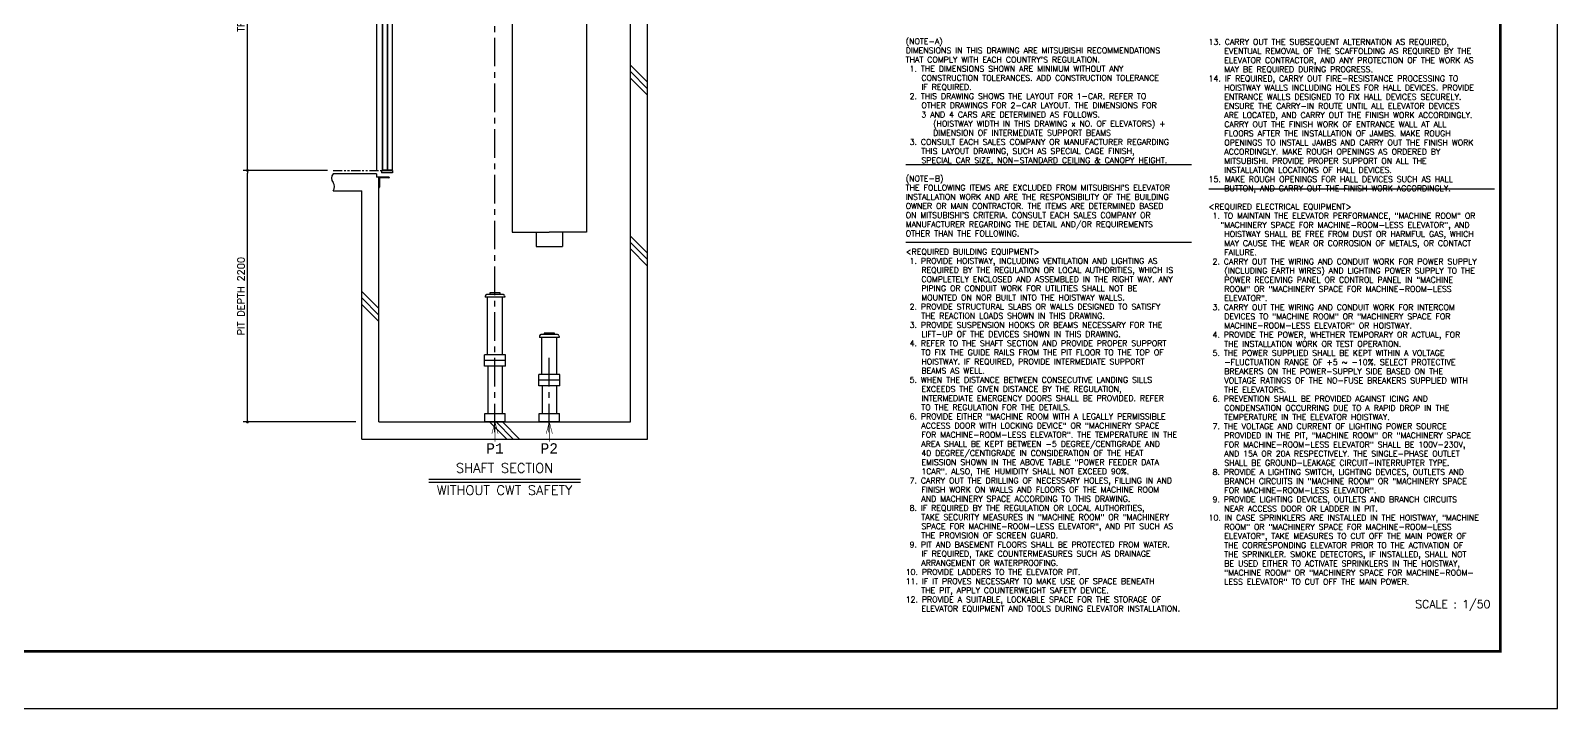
# Model space of a CAD drawing. Header units: millimetres. Extents: x -106996 to 276536, y -21995 to 37993.
# Drawn here: x 7643 to 21000, y 0 to 5928 of the extents above; entities that cross this region are included whole.
import ezdxf
from ezdxf.enums import TextEntityAlignment as Align

# ---------------------------------------------------------------- set-up
doc = ezdxf.new("R2010")
doc.units = ezdxf.units.MM
doc.header["$LTSCALE"] = 100
doc.linetypes.add('CENTERX2', pattern=[4, 2.5, -0.5, 0.5, -0.5])
doc.linetypes.add('PHANTOM2', pattern=[31.75, 15.875, -3.175, 3.175, -3.175, 3.175, -3.175])
doc.layers.get('0').update_dxf_attribs({"color": 3})
for name, color, linetype in [('BUFFER', 3, 'Continuous'), ('BUILDING', 3, 'Continuous'), ('CENTER-LINE', 7, 'CENTERX2'), ('CWT', 1, 'Continuous'), ('DIM', 2, 'Continuous'), ('DOOR', 7, 'Continuous'), ('FRAME', 5, 'Continuous'), ('OTHERS', 4, 'Continuous'), ('SPEC', 7, 'Continuous'), ('W-DASHED-LINE', 111, 'PHANTOM2')]:
    doc.layers.add(name, color=color, linetype=linetype)
doc.styles.get("Standard").update_dxf_attribs({"font": 'romans.shx', "bigfont": 'bigfont.shx'})
doc.styles.add('STYLE1', font='monos.ttf')
doc.dimstyles.new('1-50IN', dxfattribs={"dimscale": 25, "dimtxt": 2.5, "dimasz": 1, "dimexe": 1.5, "dimexo": 2, "dimgap": 1, "dimtad": 3, "dimdsep": 46, "dimtxsty": 'Standard', "dimblk1": 'DOT', "dimblk2": 'DOT', "dimsah": 1, "dimcen": 0.09, "dimclrd": 256, "dimclre": 256, "dimclrt": 256, "dimadec": 0, "dimazin": 0, "dimtfac": 1, "dimtmove": 0, "dimatfit": 3, "dimldrblk": 'DOT', "dimfxl": 0, "dimtolj": 1, "dimtzin": 0, "dimarcsym": 0})

# ---------------------------------------------------------------- blocks, each defined once
blk = doc.blocks.new('SWALL1')
at = {"layer": 'BUILDING'}
for p, q in [((130, 150), (-250, 150)), ((130, 150), (130, 120)), ((-250, 0), (0, 0)), ((150, 120), (130, 120)), ((240, 120), (150, 120)), ((150, 120), (150, 30)), ((150, 30), (152, 30)), ((156, 106), (156, 34)), ((236, 114), (164, 114)), ((240, 120), (240, 118))]:
    blk.add_line(p, q, dxfattribs=at)
for centre, radius, start, end in [((-205, 112), 58.3, 139.986, 220.014), ((-295, 38), 58.3, 319.986, 40.014), ((152, 34), 4, 270, 0), ((164, 106), 8.5, 90, 180), ((236, 118), 4, 270, 0)]:
    blk.add_arc(centre, radius, start, end, dxfattribs=at)
blk = doc.blocks.new('SDOOR_HH2100W')
at = {"layer": 'DOOR', "ltscale": 170}
for p, q in [((-7, 2328), (-102, 2328)), ((-102, 2328), (-102, 2150)), ((-7, 2170), (-7, 2328)), ((-24, 2170), (-7, 2170)), ((-96, 0), (-96, -20)), ((0, 0), (0, -20)), ((0, -20), (-96, -20))]:
    blk.add_line(p, q, dxfattribs=at)
at = {"layer": 'DOOR'}
for p, q in [((-87, 2115), (-87, 5)), ((-87, 2115), (-47, 2115)), ((-47, 2115), (-47, 5)), ((-43, 2115), (-43, 5)), ((-43, 2115), (-3, 2115)), ((-3, 2115), (-3, 5)), ((-96, 0), (0, 0)), ((-87, 5), (-47, 5)), ((-43, 5), (-3, 5))]:
    blk.add_line(p, q, dxfattribs=at)
at = {"layer": 'OTHERS', "ltscale": 60}
for p, q in [((-141, 2135), (-141, 0)), ((-139, 2133), (-139, 2102)), ((-133, 2133), (-133, 2125)), ((-131, 2125), (-133, 2125)), ((-131, 2135), (-131, 2125)), ((-101, 2135), (-101, 2125)), ((-99, 2125), (-101, 2125))]:
    blk.add_line(p, q, dxfattribs=at)
at = {"layer": 'OTHERS', "ltscale": 150}
for p, q in [((-131, 2135), (-141, 2135)), ((-91, 2100), (-141, 2100)), ((-133, 2133), (-139, 2133)), ((-93, 2102), (-139, 2102))]:
    blk.add_line(p, q, dxfattribs=at)
at = {"layer": 'OTHERS', "ltscale": 25}
for p, q in [((-91, 2135), (-101, 2135)), ((-99, 2133), (-99, 2125)), ((-93, 2133), (-99, 2133)), ((-93, 2133), (-93, 2102)), ((-91, 2135), (-91, 0))]:
    blk.add_line(p, q, dxfattribs=at)
blk = doc.blocks.new('BUFFER_CAR_A')
at = {"linetype": 'Continuous'}
for p, q in [((-85, 1104), (-85, 1098)), ((-85, 1099), (-85, 1090)), ((85, 1090), (-85, 1090)), ((73, 1115), (-73, 1115)), ((-65, 588), (-65, 1090)), ((-45, 1128), (-45, 1115)), ((12, 1128), (-45, 1128)), ((26, 1128), (12, 1128)), ((45, 1128), (26, 1128)), ((45, 1115), (45, 1128)), ((65, 588), (65, 1090)), ((84, 1104), (85, 1098)), ((85, 1098), (85, 1090))]:
    blk.add_line(p, q, dxfattribs=at)
for centre, start, end in [((-73, 1103), 90, 178.041), ((73, 1103), 1.959, 90)]:
    blk.add_arc(centre, 11.5, start, end, dxfattribs=at)
at = {"layer": 'BUFFER'}
for p, q in [((-63, 488), (-63, 75)), ((63, 488), (63, 75))]:
    blk.add_line(p, q, dxfattribs=at)
at = {"layer": 'BUFFER', "linetype": 'Continuous'}
for p, q in [((-90, 75), (90, 75)), ((-90, 0), (-90, 75)), ((-63, 75), (63, 75)), ((90, 0), (90, 75))]:
    blk.add_line(p, q, dxfattribs=at)
at = {"layer": 'BUILDING'}
for p, q in [((-92, 488), (-92, 588)), ((92, 588), (-92, 588)), ((92, 538), (-92, 538)), ((92, 488), (92, 588)), ((92, 488), (-92, 488)), ((90, 0), (-90, 0))]:
    blk.add_line(p, q, dxfattribs=at)
at = {"layer": 'DIM', "const_width": 5}
for points in [[(0, 0), (-27, -102)], [(0, 0), (0, -173)], [(0, 0), (27, -102)]]:
    blk.add_lwpolyline(points, dxfattribs=at)
at = {"layer": 'DIM', "style": 'STYLE1'}
blk.add_text('P1', height=90, rotation=0, dxfattribs=at).set_placement((0, -186), align=Align.TOP_CENTER)
blk = doc.blocks.new('BUFFER_CWT_A')
at = {"linetype": 'Continuous'}
for p, q in [((-85, 754), (-85, 748)), ((-85, 749), (-85, 740)), ((85, 740), (-85, 740)), ((73, 765), (-73, 765)), ((-65, 415), (-65, 740)), ((-45, 778), (-45, 765)), ((12, 778), (-45, 778)), ((26, 778), (12, 778)), ((45, 778), (26, 778)), ((45, 765), (45, 778)), ((65, 415), (65, 740)), ((84, 754), (85, 748)), ((85, 748), (85, 740))]:
    blk.add_line(p, q, dxfattribs=at)
for centre, start, end in [((-73, 753), 90, 178.041), ((73, 753), 1.959, 90)]:
    blk.add_arc(centre, 11.5, start, end, dxfattribs=at)
at = {"layer": 'BUFFER'}
for p, q in [((-63, 315), (-63, 75)), ((63, 315), (63, 75))]:
    blk.add_line(p, q, dxfattribs=at)
at = {"layer": 'BUFFER', "linetype": 'Continuous'}
for p, q in [((-90, 75), (90, 75)), ((-90, 0), (-90, 75)), ((-63, 75), (63, 75)), ((90, 0), (90, 75))]:
    blk.add_line(p, q, dxfattribs=at)
at = {"layer": 'BUILDING'}
for p, q in [((-92, 315), (-92, 415)), ((92, 415), (-92, 415)), ((92, 315), (92, 415)), ((92, 365), (-92, 365)), ((92, 315), (-92, 315)), ((90, 0), (-90, 0))]:
    blk.add_line(p, q, dxfattribs=at)
at = {"layer": 'DIM', "const_width": 5}
for points in [[(0, 0), (-27, -102)], [(0, 0), (0, -173)], [(0, 0), (27, -102)]]:
    blk.add_lwpolyline(points, dxfattribs=at)
at = {"layer": 'DIM', "style": 'STYLE1'}
blk.add_text('P2', height=90, rotation=0, dxfattribs=at).set_placement((0, -186), align=Align.TOP_CENTER)
blk = doc.blocks.new('SCWT')
at = {"layer": 'CENTER-LINE'}
blk.add_line((-161, 2325), (-172, 3061), dxfattribs=at)
at = {"layer": 'CENTER-LINE', "ltscale": 0.3}
for p, q in [((0, 2515), (0, 2135)), ((186, 2325), (-191, 2325)), ((188, 2325), (-188, 2325))]:
    blk.add_line(p, q, dxfattribs=at)
at = {"layer": 'CWT'}
for p, q in [((-120, 2511), (-120, 1993)), ((120, 2511), (-120, 2511)), ((120, 2511), (120, 1993)), ((-325, 2145), (-325, 125)), ((-325, 2145), (-120, 2145)), ((120, 2145), (325, 2145)), ((325, 2145), (325, 125)), ((120, 1993), (-120, 1993)), ((-325, 125), (-25, 125)), ((-125, 125), (0, 125)), ((-115, 125), (-115, 0)), ((-115, 0), (115, 0)), ((125, 125), (0, 125)), ((325, 125), (25, 125)), ((115, 125), (115, 0))]:
    blk.add_line(p, q, dxfattribs=at)
blk.add_ellipse((0, 2325), major_axis=(161, 0), ratio=0.993892, start_param=-1.570796, end_param=4.712389, dxfattribs=at)
blk = doc.blocks.new('_DOT')
at = {"color": 0, "linetype": 'ByBlock'}
blk.add_line((-0.5, 0), (-1, 0), dxfattribs=at)
at = {"color": 0, "linetype": 'ByBlock', "const_width": 0.5}
blk.add_lwpolyline([(-0.25, 0, 1), (0.25, 0, 1)], format="xyb", close=True, dxfattribs=at)
blk = doc.blocks.new('*D611')
at = {"layer": 'DEFPOINTS', "color": 0, "transparency": 16777216}
for p in [(9540, 4705), (10290, 4705), (10540, 2505)]:
    blk.add_point(p, dxfattribs=at)
at = {"layer": 'DIM', "lineweight": -2, "transparency": 16777216}
for p, q in [((10240, 4705), (9502, 4705)), ((9540, 2530), (9540, 4680)), ((10490, 2505), (9502, 2505))]:
    blk.add_line(p, q, dxfattribs=at)
at = {"layer": 'DIM', "lineweight": -2, "transparency": 16777216, "xscale": 25, "yscale": 25, "zscale": 25}
for p, rotation in [((9540, 4705), 90), ((9540, 2505), 270)]:
    blk.add_blockref('_DOT', p, dxfattribs=dict(at, rotation=rotation))
at = {"layer": 'DIM', "transparency": 16777216, "insert": (9484, 3605), "char_height": 62.5, "attachment_point": 5, "rotation": 90}
blk.add_mtext('\\A1;PIT DEPTH 2200', dxfattribs=at)
blk = doc.blocks.new('*D612')
at = {"layer": 'DEFPOINTS', "color": 0, "transparency": 16777216}
for p in [(9540, 7730), (10290, 7730), (10290, 4705)]:
    blk.add_point(p, dxfattribs=at)
at = {"layer": 'DIM', "lineweight": -2, "transparency": 16777216}
for p, q in [((10240, 7730), (9503, 7730)), ((9540, 4730), (9540, 7705)), ((10240, 4705), (9503, 4705))]:
    blk.add_line(p, q, dxfattribs=at)
at = {"layer": 'DIM', "lineweight": -2, "transparency": 16777216, "xscale": 25, "yscale": 25, "zscale": 25}
for p, rotation in [((9540, 7730), 90), ((9540, 4705), 270)]:
    blk.add_blockref('_DOT', p, dxfattribs=dict(at, rotation=rotation))
at = {"layer": 'DIM', "transparency": 16777216, "insert": (9484, 6218), "char_height": 62.5, "attachment_point": 5, "rotation": 90}
blk.add_mtext('\\A1;TRAVEL 77000', dxfattribs=at)
blk = doc.blocks.new('SHAFT_SECTION_O')
at = {"layer": 'DIM'}
for p, q in [((-664, 25), (664, 25)), ((-664, 0), (664, 0))]:
    blk.add_line(p, q, dxfattribs=at)
blk.add_text('SHAFT SECTION', height=83.33, rotation=0, dxfattribs=at).set_placement((0, 56), align=Align.BOTTOM_CENTER)
blk.add_text('WITHOUT CWT SAFETY', height=83.33, rotation=0, dxfattribs=at).set_placement((0, -30), align=Align.TOP_CENTER)

msp = doc.modelspace()

# ---------------------------------------------------------------- linework, layer by layer
at = {"layer": 'BUILDING'}
for p, q in [((12890, 2505.0000094), (12890, 6988.4500094)), ((13040, 2355.0000094), (13040, 7035.6100094)), ((12890, 5625.5366761), (13040, 5475.5366761)), ((12890, 5568.9666761), (13040, 5418.9666761)), ((12890, 5512.3966761), (13040, 5362.3966761)), ((10690, 2505.0000094), (10690, 4645.0000094)), ((10540, 2355.0000094), (10540, 4525.0000094)), ((12890, 4131.0533427), (13040, 3981.0533427)), ((12890, 4074.4833427), (13040, 3924.4833427)), ((12890, 4017.9133427), (13040, 3867.9133427)), ((10540, 3646.5700094), (10690, 3496.5700094)), ((10540, 3590.0000094), (10690, 3440.0000094)), ((10540, 3533.4300094), (10690, 3383.4300094)), ((10690, 2505.0000094), (12890, 2505.0000094)), ((11808.43, 2355.0000094), (11658.43, 2505.0000094)), ((11865, 2355.0000094), (11715, 2505.0000094)), ((11921.57, 2355.0000094), (11771.57, 2505.0000094)), ((10540, 2355.0000094), (13040, 2355.0000094))]:
    msp.add_line(p, q, dxfattribs=at)
at = {"layer": 'CENTER-LINE'}
for p, q in [((11706, 2415.0000094), (11706, 7142.4100094)), ((12181, 2415.0000094), (12181, 3110.0000094))]:
    msp.add_line(p, q, dxfattribs=at)
at = {"layer": 'DEFPOINTS'}
msp.add_lwpolyline([(0, 0.0000094), (21000, 0.0000094), (21000, 15000.0000094), (0, 15000.0000094)], close=True, dxfattribs=at)
at = {"layer": 'FRAME', "const_width": 25}
msp.add_lwpolyline([(500, 500.0000094), (20500, 500.0000094), (20500, 14500.0000094), (500, 14500.0000094)], close=True, dxfattribs=at)
at = {"layer": 'SPEC'}
for p, q in [((15300.0004896, 4755.2630861), (17800.0004896, 4755.2630861)), ((17950.0004896, 4542.3139559), (20450.0004896, 4542.3139559)), ((15300.0004896, 4078.6408682), (17800.0004896, 4078.6408682))]:
    msp.add_line(p, q, dxfattribs=at)
at = {"layer": 'W-DASHED-LINE', "ltscale": 0.05}
msp.add_line((10290, 4705.0000094), (10714, 4705.0000094), dxfattribs=at)

# ---------------------------------------------------------------- block references
at = {"layer": 'BUFFER'}
for name, p in [('BUFFER_CAR_A', (11706, 2505.0000094)), ('BUFFER_CWT_A', (12181, 2505.0000094))]:
    msp.add_blockref(name, p, dxfattribs=at)
at = {"layer": 'BUILDING'}
msp.add_blockref('SWALL1', (10540, 4525.0000094), dxfattribs=at)
at = {"layer": 'CWT'}
msp.add_blockref('SCWT', (12181, 4040.0000094), dxfattribs=at)
at = {"layer": 'DIM'}
msp.add_blockref('SHAFT_SECTION_O', (11790, 1980.0000094), dxfattribs=at)
at = {"layer": 'DOOR'}
msp.add_blockref('SDOOR_HH2100W', (10810, 4705.0000094), dxfattribs=at)

# ---------------------------------------------------------------- texts
at = {"layer": 'SPEC'}
msp.add_text('SCALE : 1/50', height=70, dxfattribs=at).set_placement((20413.2544932, 855.8837542), align=Align.BOTTOM_RIGHT)
at = {"layer": 'SPEC', "char_height": 50, "attachment_point": 4, "line_spacing_factor": 0.96}
for s, insert in [('(NOTE-A)\\PDIMENSIONS IN THIS DRAWING ARE MITSUBISHI RECOMMENDATIONS\\PTHAT COMPLY WITH EACH COUNTRY\'S REGULATION.\\P 1. THE DIMENSIONS SHOWN ARE MINIMUM WITHOUT ANY \\P    CONSTRUCTION TOLERANCES. ADD CONSTRUCTION TOLERANCE\\P    IF REQUIRED.\\P 2. THIS DRAWING SHOWS THE LAYOUT FOR 1-CAR. REFER TO\\P    OTHER DRAWINGS FOR 2-CAR LAYOUT. THE DIMENSIONS FOR\\P    3 AND 4 CARS ARE DETERMINED AS FOLLOWS.\\P       (HOISTWAY WIDTH IN THIS DRAWING x NO. OF ELEVATORS) +\\P       DIMENSION OF INTERMEDIATE SUPPORT BEAMS\\P 3. CONSULT EACH SALES COMPANY OR MANUFACTURER REGARDING\\P    THIS LAYOUT DRAWING, SUCH AS SPECIAL CAGE FINISH,\\P    SPECIAL CAR SIZE, NON-STANDARD CEILING & CANOPY HEIGHT.\\P\\P(NOTE-B)\\PTHE FOLLOWING ITEMS ARE EXCLUDED FROM MITSUBISHI\'S ELEVATOR\\PINSTALLATION WORK AND ARE THE RESPONSIBILITY OF THE BUILDING\\POWNER OR MAIN CONTRACTOR. THE ITEMS ARE DETERMINED BASED\\PON MITSUBISHI\'S CRITERIA. CONSULT EACH SALES COMPANY OR\\PMANUFACTURER REGARDING THE DETAIL AND/OR REQUIREMENTS\\POTHER THAN THE FOLLOWING.\\P\\P<REQUIRED BUILDING EQUIPMENT>\\P 1. PROVIDE HOISTWAY, INCLUDING VENTILATION AND LIGHTING AS\\P    REQUIRED BY THE REGULATION OR LOCAL AUTHORITIES, WHICH IS\\P    COMPLETELY ENCLOSED AND ASSEMBLED IN THE RIGHT WAY. ANY\\P    PIPING OR CONDUIT WORK FOR UTILITIES SHALL NOT BE \\P    MOUNTED ON NOR BUILT INTO THE HOISTWAY WALLS.\\P 2. PROVIDE STRUCTURAL SLABS OR WALLS DESIGNED TO SATISFY\\P    THE REACTION LOADS SHOWN IN THIS DRAWING.\\P 3. PROVIDE SUSPENSION HOOKS OR BEAMS NECESSARY FOR THE\\P    LIFT-UP OF THE DEVICES SHOWN IN THIS DRAWING.\\P 4. REFER TO THE SHAFT SECTION AND PROVIDE PROPER SUPPORT\\P    TO FIX THE GUIDE RAILS FROM THE PIT FLOOR TO THE TOP OF\\P    HOISTWAY. IF REQUIRED, PROVIDE INTERMEDIATE SUPPORT\\P    BEAMS AS WELL.\\P 5. WHEN THE DISTANCE BETWEEN CONSECUTIVE LANDING SILLS\\P    EXCEEDS THE GIVEN DISTANCE BY THE REGULATION,\\P    INTERMEDIATE EMERGENCY DOORS SHALL BE PROVIDED. REFER\\P    TO THE REGULATION FOR THE DETAILS.\\P 6. PROVIDE EITHER "MACHINE ROOM WITH A LEGALLY PERMISSIBLE\\P    ACCESS DOOR WITH LOCKING DEVICE" OR "MACHINERY SPACE\\P    FOR MACHINE-ROOM-LESS ELEVATOR". THE TEMPERATURE IN THE\\P    AREA SHALL BE KEPT BETWEEN -5 DEGREE/CENTIGRADE AND\\P    40 DEGREE/CENTIGRADE IN CONSIDERATION OF THE HEAT\\P    EMISSION SHOWN IN THE ABOVE TABLE "POWER FEEDER DATA\\P    1CAR". ALSO, THE HUMIDITY SHALL NOT EXCEED 90%.\\P 7. CARRY OUT THE DRILLING OF NECESSARY HOLES, FILLING IN AND\\P    FINISH WORK ON WALLS AND FLOORS OF THE MACHINE ROOM\\P    AND MACHINERY SPACE ACCORDING TO THIS DRAWING.\\P 8. IF REQUIRED BY THE REGULATION OR LOCAL AUTHORITIES, \\P    TAKE SECURITY MEASURES IN "MACHINE ROOM" OR "MACHINERY\\P    SPACE FOR MACHINE-ROOM-LESS ELEVATOR", AND PIT SUCH AS\\P    THE PROVISION OF SCREEN GUARD.\\P 9. PIT AND BASEMENT FLOORS SHALL BE PROTECTED FROM WATER.\\P    IF REQUIRED, TAKE COUNTERMEASURES SUCH AS DRAINAGE \\P    ARRANGEMENT OR WATERPROOFING.\\P10. PROVIDE LADDERS TO THE ELEVATOR PIT.\\P11. IF IT PROVES NECESSARY TO MAKE USE OF SPACE BENEATH\\P    THE PIT, APPLY COUNTERWEIGHT SAFETY DEVICE.\\P12. PROVIDE A SUITABLE, LOCKABLE SPACE FOR THE STORAGE OF\\P    ELEVATOR EQUIPMENT AND TOOLS DURING ELEVATOR INSTALLATION. ', (15298.5668751, 3350.7230794)), ('\\pi-74.67,l74.67;13. CARRY OUT THE SUBSEQUENT ALTERNATION AS REQUIRED,\\P    EVENTUAL REMOVAL OF THE SCAFFOLDING AS REQUIRED BY THE \\P    ELEVATOR CONTRACTOR, AND ANY PROTECTION OF THE WORK AS\\P    MAY BE REQUIRED DURING PROGRESS.\\P\\pi-105.6,l105.6;14. IF REQUIRED, CARRY OUT FIRE-RESISTANCE PROCESSING TO\\P    HOISTWAY WALLS INCLUDING HOLES FOR HALL DEVICES. PROVIDE\\P    ENTRANCE WALLS DESIGNED TO FIX HALL DEVICES SECURELY.\\P    ENSURE THE CARRY-IN ROUTE UNTIL ALL ELEVATOR DEVICES\\P    ARE LOCATED, AND CARRY OUT THE FINISH WORK ACCORDINGLY.\\P    CARRY OUT THE FINISH WORK OF ENTRANCE WALL AT ALL\\P    FLOORS AFTER THE INSTALLATION OF JAMBS. MAKE ROUGH\\P    OPENINGS TO INSTALL JAMBS AND CARRY OUT THE FINISH WORK\\P    ACCORDINGLY. MAKE ROUGH OPENINGS AS ORDERED BY\\P    MITSUBISHI. PROVIDE PROPER SUPPORT ON ALL THE\\P    INSTALLATION LOCATIONS OF HALL DEVICES.\\P\\pi-93.33,l93.33;15. MAKE ROUGH OPENINGS FOR HALL DEVICES SUCH AS HALL\\P    BUTTON, AND CARRY OUT THE FINISH WORK ACCORDINGLY.\\P\\P<REQUIRED ELECTRICAL EQUIPMENT>\\P 1. TO MAINTAIN THE ELEVATOR PERFORMANCE, "MACHINE ROOM" OR\\P   "MACHINERY SPACE FOR MACHINE-ROOM-LESS ELEVATOR", AND\\P    HOISTWAY SHALL BE FREE FROM DUST OR HARMFUL GAS, WHICH\\P    MAY CAUSE THE WEAR OR CORROSION OF METALS, OR CONTACT\\P    FAILURE.\\P 2. CARRY OUT THE WIRING AND CONDUIT WORK FOR POWER SUPPLY\\P    (INCLUDING EARTH WIRES) AND LIGHTING POWER SUPPLY TO THE\\P    POWER RECEIVING PANEL OR CONTROL PANEL IN "MACHINE\\P    ROOM" OR "MACHINERY SPACE FOR MACHINE-ROOM-LESS\\P    ELEVATOR".\\P 3. CARRY OUT THE WIRING AND CONDUIT WORK FOR INTERCOM\\P    DEVICES TO "MACHINE ROOM" OR "MACHINERY SPACE FOR\\P    MACHINE-ROOM-LESS ELEVATOR" OR HOISTWAY.\\P 4. PROVIDE THE POWER, WHETHER TEMPORARY OR ACTUAL, FOR\\P    THE INSTALLATION WORK OR TEST OPERATION.\\P 5. THE POWER SUPPLIED SHALL BE KEPT WITHIN A VOLTAGE\\P    -FLUCTUATION RANGE OF +5 ~ -10%. SELECT PROTECTIVE\\P    BREAKERS ON THE POWER-SUPPLY SIDE BASED ON THE\\P    VOLTAGE RATINGS OF THE NO-FUSE BREAKERS SUPPLIED WITH\\P    THE ELEVATORS.\\P 6. PREVENTION SHALL BE PROVIDED AGAINST ICING AND\\P    CONDENSATION OCCURRING DUE TO A RAPID DROP IN THE\\P    TEMPERATURE IN THE ELEVATOR HOISTWAY.\\P 7. THE VOLTAGE AND CURRENT OF LIGHTING POWER SOURCE\\P    PROVIDED IN THE PIT, "MACHINE ROOM" OR "MACHINERY SPACE\\P    FOR MACHINE-ROOM-LESS ELEVATOR" SHALL BE 100V-230V,\\P    AND 15A OR 20A RESPECTIVELY. THE SINGLE-PHASE OUTLET\\P    SHALL BE GROUND-LEAKAGE CIRCUIT-INTERRUPTER TYPE.\\P 8. PROVIDE A LIGHTING SWITCH, LIGHTING DEVICES, OUTLETS AND\\P    BRANCH CIRCUITS IN "MACHINE ROOM" OR "MACHINERY SPACE\\P    FOR MACHINE-ROOM-LESS ELEVATOR".\\P 9. PROVIDE LIGHTING DEVICES, OUTLETS AND BRANCH CIRCUITS\\P    NEAR ACCESS DOOR OR LADDER IN PIT.\\P10. IN CASE SPRINKLERS ARE INSTALLED IN THE HOISTWAY, "MACHINE\\P    ROOM" OR "MACHINERY SPACE FOR MACHINE-ROOM-LESS\\P    ELEVATOR", TAKE MEASURES TO CUT OFF THE MAIN POWER OF\\P    THE CORRESPONDING ELEVATOR PRIOR TO THE ACTIVATION OF\\P    THE SPRINKLER. SMOKE DETECTORS, IF INSTALLED, SHALL NOT\\P    BE USED EITHER TO ACTIVATE SPRINKLERS IN THE HOISTWAY,\\P    "MACHINE ROOM" OR "MACHINERY SPACE FOR MACHINE-ROOM-\\P    LESS ELEVATOR" TO CUT OFF THE MAIN POWER.', (17948.5668751, 3467.9586552))]:
    msp.add_mtext(s, dxfattribs=dict(at, insert=insert))

# ---------------------------------------------------------------- dimensions: what is measured, and where the dimension line sits
at = {"layer": 'DIM'}
for base, p1, p2, text, picture, middle in [((9540, 7730.0000094), (10290, 4705.0000094), (10290, 7730.0000094), 'TRAVEL 77000', '*D612', (9540, 6217.5000094)), ((9540, 4705.0000094), (10540, 2505.0000094), (10290, 4705.0000094), 'PIT DEPTH <>', '*D611', (9540, 3605.0000094))]:
    dim = msp.add_linear_dim(base=base, p1=p1, p2=p2, angle=90, text=text, dimstyle='1-50IN', override={"dimpost": '\\X'}, dxfattribs=at)
    dim.commit()
    dim.dimension.update_dxf_attribs({"geometry": picture, "text_midpoint": middle, "dimtype": 160})

doc.saveas('drawing.dxf')
